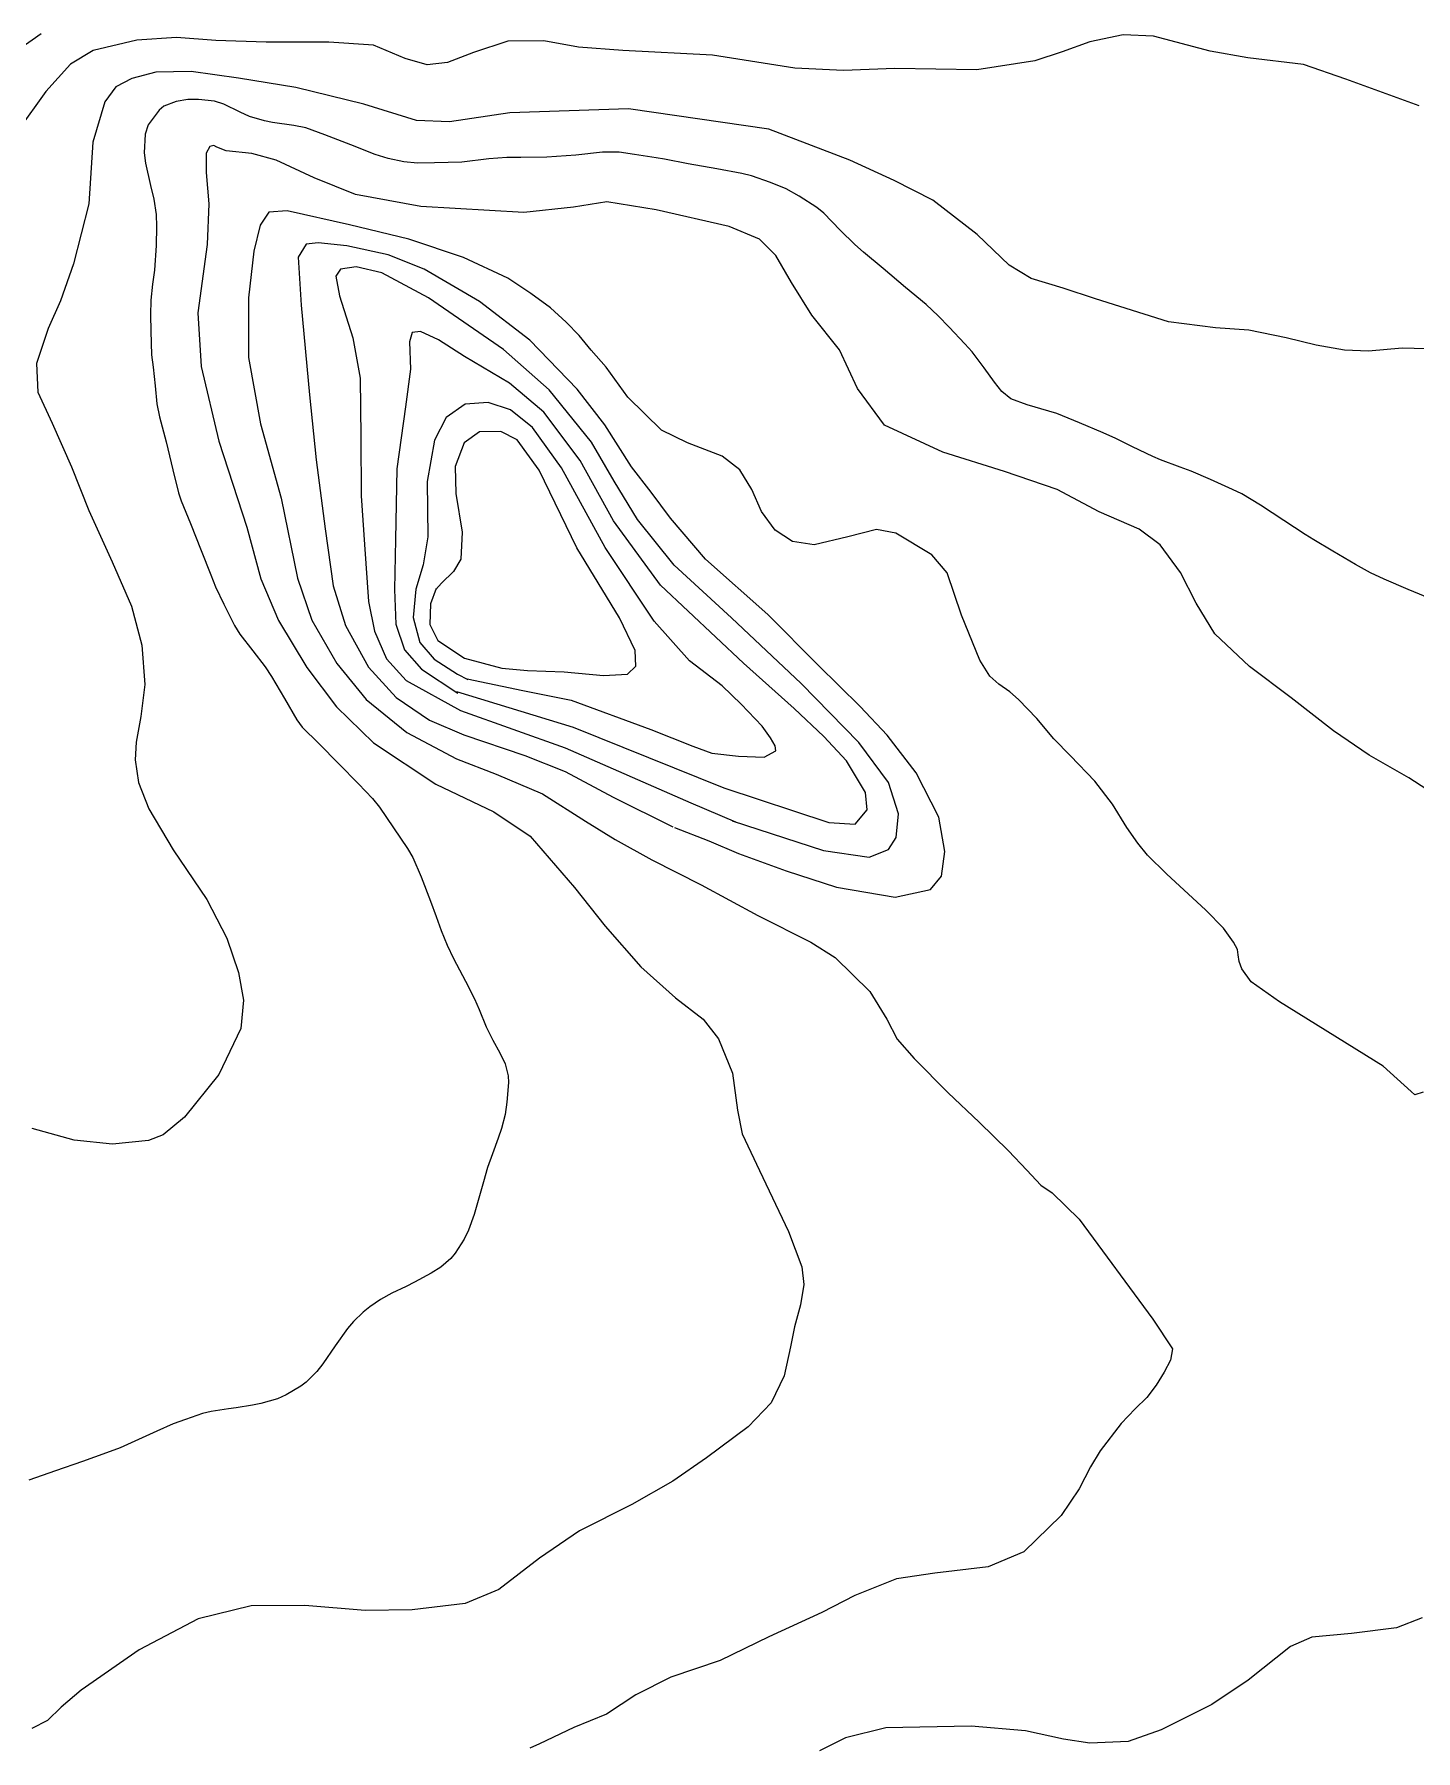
# Model space of a CAD drawing. Extents: x -717077 to -715000, y -984627 to -984000.
# Drawn here: x -715854.8 to -715612.7, y -984480.9 to -984180 of the extents above; entities that cross this region are included whole.
import ezdxf

# ---------------------------------------------------------------- set-up
doc = ezdxf.new("R2010")
doc.units = 0
doc.layers.add('contour_lines', color=1, linetype='CONTINUOUS')

msp = doc.modelspace()

# ---------------------------------------------------------------- linework, layer by layer
at = {"layer": 'contour_lines', "color": 1}
for p, q in [((-715853.61, -984179.882, 276), (-715859.523, -984184.03, 276)), ((-715836.875, -984180.962, 277), (-715844.515, -984182.808, 277)), ((-715829.903, -984180.536, 277), (-715836.875, -984180.962, 277)), ((-715822.976, -984181.03, 277), (-715829.903, -984180.536, 277)), ((-715814.179, -984181.346, 277), (-715822.976, -984181.03, 277)), ((-715803.167, -984181.353, 277), (-715814.179, -984181.346, 277)), ((-715795.347, -984181.888, 277), (-715803.167, -984181.353, 277)), ((-715789.811, -984184.207, 277), (-715795.347, -984181.888, 277)), ((-715771.841, -984181.191, 277), (-715777.815, -984183.155, 277)), ((-715765.485, -984181.081, 277), (-715771.841, -984181.191, 277)), ((-715759.407, -984182.206, 277), (-715765.485, -984181.081, 277)), ((-715751.666, -984182.822, 277), (-715759.407, -984182.206, 277)), ((-715669.797, -984181.286, 277), (-715674.626, -984183.019, 277)), ((-715663.972, -984180.049, 277), (-715669.797, -984181.286, 277)), ((-715658.618, -984180.261, 277), (-715663.972, -984180.049, 277)), ((-715648.716, -984182.922, 277), (-715658.618, -984180.261, 277)), ((-715848.466, -984185.177, 277), (-715852.816, -984190.013, 277)), ((-715844.515, -984182.808, 277), (-715848.466, -984185.177, 277)), ((-715785.971, -984185.323, 277), (-715789.811, -984184.207, 277)), ((-715782.403, -984184.909, 277), (-715785.971, -984185.323, 277)), ((-715777.815, -984183.155, 277), (-715782.403, -984184.909, 277)), ((-715735.959, -984183.621, 277), (-715751.666, -984182.822, 277)), ((-715721.52, -984185.894, 277), (-715735.959, -984183.621, 277)), ((-715679.418, -984184.585, 277), (-715689.593, -984186.175, 277)), ((-715674.626, -984183.019, 277), (-715679.418, -984184.585, 277)), ((-715642.096, -984184.114, 277), (-715648.716, -984182.922, 277)), ((-715632.351, -984185.268, 277), (-715642.096, -984184.114, 277)), ((-715624.941, -984187.802, 277), (-715632.351, -984185.268, 277)), ((-715837.713, -984187.733, 278), (-715840.521, -984189.197, 278)), ((-715833.55, -984186.608, 278), (-715837.713, -984187.733, 278)), ((-715827.342, -984186.469, 278), (-715833.55, -984186.608, 278)), ((-715819.031, -984187.639, 278), (-715827.342, -984186.469, 278)), ((-715808.994, -984189.3, 278), (-715819.031, -984187.639, 278)), ((-715713.001, -984186.314, 277), (-715721.52, -984185.894, 277)), ((-715703.947, -984185.945, 277), (-715713.001, -984186.314, 277)), ((-715689.593, -984186.175, 277), (-715703.947, -984185.945, 277)), ((-715612.072, -984192.474, 277), (-715624.941, -984187.802, 277)), ((-715852.816, -984190.013, 277), (-715857.664, -984196.776, 277)), ((-715840.521, -984189.197, 278), (-715842.478, -984191.801, 278)), ((-715829.954, -984191.758, 279), (-715832.104, -984192.547, 279)), ((-715827.892, -984191.419, 279), (-715829.954, -984191.758, 279)), ((-715826.044, -984191.38, 279), (-715827.892, -984191.419, 279)), ((-715823.262, -984191.704, 279), (-715826.044, -984191.38, 279)), ((-715821.593, -984192.224, 279), (-715823.262, -984191.704, 279)), ((-715797.082, -984192.202, 278), (-715808.994, -984189.3, 278)), ((-715842.478, -984191.801, 278), (-715844.569, -984198.869, 278)), ((-715832.925, -984193.24, 279), (-715834.844, -984195.859, 279)), ((-715832.104, -984192.547, 279), (-715832.925, -984193.24, 279)), ((-715818.76, -984193.616, 279), (-715821.593, -984192.224, 279)), ((-715817.089, -984194.379, 279), (-715818.76, -984193.616, 279)), ((-715814.502, -984195.156, 279), (-715817.089, -984194.379, 279)), ((-715787.821, -984195.066, 278), (-715797.082, -984192.202, 278)), ((-715771.481, -984193.747, 278), (-715782.064, -984195.301, 278)), ((-715750.655, -984193.056, 278), (-715771.481, -984193.747, 278)), ((-715726.053, -984196.569, 278), (-715750.655, -984193.056, 278)), ((-715835.395, -984197.487, 279), (-715835.562, -984200.757, 279)), ((-715834.844, -984195.859, 279), (-715835.395, -984197.487, 279)), ((-715813.08, -984195.405, 279), (-715814.502, -984195.156, 279)), ((-715809.334, -984195.921, 279), (-715813.08, -984195.405, 279)), ((-715807.216, -984196.386, 279), (-715809.334, -984195.921, 279)), ((-715803.896, -984197.557, 279), (-715807.216, -984196.386, 279)), ((-715799.363, -984199.367, 279), (-715803.896, -984197.557, 279)), ((-715782.064, -984195.301, 278), (-715787.821, -984195.066, 278)), ((-715711.86, -984202.031, 278), (-715726.053, -984196.569, 278)), ((-715844.569, -984198.869, 278), (-715845.294, -984209.66, 278)), ((-715835.562, -984200.757, 279), (-715835.348, -984202.576, 279)), ((-715824.071, -984199.631, 280), (-715824.702, -984200.79, 280)), ((-715823.337, -984199.432, 280), (-715824.071, -984199.631, 280)), ((-715822.814, -984199.721, 280), (-715823.337, -984199.432, 280)), ((-715821.218, -984200.398, 280), (-715822.814, -984199.721, 280)), ((-715816.717, -984200.867, 280), (-715821.218, -984200.398, 280)), ((-715795.074, -984201.012, 279), (-715799.363, -984199.367, 279)), ((-715755.196, -984200.638, 279), (-715759.881, -984201.174, 279)), ((-715752.286, -984200.608, 279), (-715755.196, -984200.638, 279)), ((-715749.591, -984201.013, 279), (-715752.286, -984200.608, 279)), ((-715835.348, -984202.576, 279), (-715834.435, -984206.444, 279)), ((-715824.702, -984200.79, 280), (-715824.701, -984204.192, 280)), ((-715812.4, -984202.034, 280), (-715816.717, -984200.867, 280)), ((-715805.782, -984205.099, 280), (-715812.4, -984202.034, 280)), ((-715792.82, -984201.753, 279), (-715795.074, -984201.012, 279)), ((-715790.028, -984202.342, 279), (-715792.82, -984201.753, 279)), ((-715787.652, -984202.528, 279), (-715790.028, -984202.342, 279)), ((-715784.652, -984202.517, 279), (-715787.652, -984202.528, 279)), ((-715779.909, -984202.352, 279), (-715784.652, -984202.517, 279)), ((-715775.133, -984201.772, 279), (-715779.909, -984202.352, 279)), ((-715771.982, -984201.565, 279), (-715775.133, -984201.772, 279)), ((-715769.546, -984201.536, 279), (-715771.982, -984201.565, 279)), ((-715764.979, -984201.476, 279), (-715769.546, -984201.536, 279)), ((-715759.881, -984201.174, 279), (-715764.979, -984201.476, 279)), ((-715745.788, -984201.604, 279), (-715749.591, -984201.013, 279)), ((-715744.369, -984201.853, 279), (-715745.788, -984201.604, 279)), ((-715740.192, -984202.64, 279), (-715744.369, -984201.853, 279)), ((-715735.185, -984203.524, 279), (-715740.192, -984202.64, 279)), ((-715730.821, -984204.339, 279), (-715735.185, -984203.524, 279)), ((-715704.074, -984205.599, 278), (-715711.86, -984202.031, 278)), ((-715834.435, -984206.444, 279), (-715833.85, -984208.877, 279)), ((-715824.701, -984204.192, 280), (-715824.208, -984209.707, 280)), ((-715798.546, -984208.04, 280), (-715805.782, -984205.099, 280)), ((-715729.093, -984204.757, 279), (-715730.821, -984204.339, 279)), ((-715725.774, -984205.961, 279), (-715729.093, -984204.757, 279)), ((-715723.042, -984207.054, 279), (-715725.774, -984205.961, 279)), ((-715697.292, -984209.047, 278), (-715704.074, -984205.599, 278)), ((-715845.294, -984209.66, 278), (-715847.966, -984220.181, 278)), ((-715833.85, -984208.877, 279), (-715833.477, -984211.575, 279)), ((-715824.208, -984209.707, 280), (-715824.541, -984216.822, 280)), ((-715787.089, -984210.156, 280), (-715798.546, -984208.04, 280)), ((-715754.489, -984209.312, 280), (-715760.334, -984210.272, 280)), ((-715745.84, -984210.718, 280), (-715754.489, -984209.312, 280)), ((-715720.727, -984208.323, 279), (-715723.042, -984207.054, 279)), ((-715717.621, -984210.319, 279), (-715720.727, -984208.323, 279)), ((-715689.56, -984215.053, 278), (-715697.292, -984209.047, 278)), ((-715833.477, -984211.575, 279), (-715833.39, -984213.658, 279)), ((-715813.739, -984211.138, 281), (-715815.219, -984213.437, 281)), ((-715810.499, -984210.908, 281), (-715813.739, -984211.138, 281)), ((-715799.586, -984213.357, 281), (-715810.499, -984210.908, 281)), ((-715769.023, -984211.218, 280), (-715787.089, -984210.156, 280)), ((-715760.334, -984210.272, 280), (-715769.023, -984211.218, 280)), ((-715733.036, -984213.644, 280), (-715745.84, -984210.718, 280)), ((-715716.431, -984211.328, 279), (-715717.621, -984210.319, 279)), ((-715713.535, -984214.315, 279), (-715716.431, -984211.328, 279)), ((-715833.39, -984213.658, 279), (-715833.482, -984216.968, 279)), ((-715815.219, -984213.437, 281), (-715816.321, -984217.981, 281)), ((-715789.199, -984215.884, 281), (-715799.586, -984213.357, 281)), ((-715727.717, -984215.875, 280), (-715733.036, -984213.644, 280)), ((-715710.998, -984216.795, 279), (-715713.535, -984214.315, 279)), ((-715683.942, -984220.411, 278), (-715689.56, -984215.053, 278)), ((-715833.482, -984216.968, 279), (-715833.75, -984221.29, 279)), ((-715824.541, -984216.822, 280), (-715826.173, -984228.784, 280)), ((-715816.321, -984217.981, 281), (-715817.29, -984226.152, 281)), ((-715807.169, -984216.756, 282), (-715808.571, -984219.048, 282)), ((-715805.049, -984216.503, 282), (-715807.169, -984216.756, 282)), ((-715800.037, -984217.032, 282), (-715805.049, -984216.503, 282)), ((-715792.787, -984218.593, 282), (-715800.037, -984217.032, 282)), ((-715786.495, -984221.128, 282), (-715792.787, -984218.593, 282)), ((-715779.616, -984219.081, 281), (-715789.199, -984215.884, 281)), ((-715724.818, -984218.743, 280), (-715727.717, -984215.875, 280)), ((-715722.074, -984223.473, 280), (-715724.818, -984218.743, 280)), ((-715709.445, -984218.154, 279), (-715710.998, -984216.795, 279)), ((-715706, -984221.023, 279), (-715709.445, -984218.154, 279)), ((-715847.966, -984220.181, 278), (-715850.218, -984226.711, 278)), ((-715833.75, -984221.29, 279), (-715834.113, -984223.775, 279)), ((-715808.571, -984219.048, 282), (-715808.027, -984227.461, 282)), ((-715801.146, -984221.162, 283), (-715801.986, -984222.333, 283)), ((-715798.4, -984220.736, 283), (-715801.146, -984221.162, 283)), ((-715793.91, -984221.788, 283), (-715798.4, -984220.736, 283)), ((-715785.71, -984226.143, 283), (-715793.91, -984221.788, 283)), ((-715776.81, -984226.82, 282), (-715786.495, -984221.128, 282)), ((-715771.825, -984222.71, 281), (-715779.616, -984219.081, 281)), ((-715702.087, -984224.339, 279), (-715706, -984221.023, 279)), ((-715680.056, -984222.772, 278), (-715683.942, -984220.411, 278)), ((-715834.113, -984223.775, 279), (-715834.389, -984226.594, 279)), ((-715801.986, -984222.333, 283), (-715801.342, -984225.839, 283)), ((-715767.761, -984225.404, 281), (-715771.825, -984222.71, 281)), ((-715718.52, -984229.176, 280), (-715722.074, -984223.473, 280)), ((-715698.509, -984227.354, 279), (-715702.087, -984224.339, 279)), ((-715674.481, -984224.472, 278), (-715680.056, -984222.772, 278)), ((-715668.771, -984226.332, 278), (-715674.481, -984224.472, 278)), ((-715850.218, -984226.711, 278), (-715852.396, -984231.514, 278)), ((-715834.389, -984226.594, 279), (-715834.442, -984229.133, 279)), ((-715817.29, -984226.152, 281), (-715817.258, -984236.603, 281)), ((-715808.027, -984227.461, 282), (-715806.582, -984243.173, 282)), ((-715801.342, -984225.839, 283), (-715799, -984233.158, 283)), ((-715772.597, -984235.22, 283), (-715785.71, -984226.143, 283)), ((-715767.98, -984233.556, 282), (-715776.81, -984226.82, 282)), ((-715764.314, -984227.935, 281), (-715767.761, -984225.404, 281)), ((-715696.398, -984229.302, 279), (-715698.509, -984227.354, 279)), ((-715656.024, -984230.382, 278), (-715668.771, -984226.332, 278)), ((-715834.442, -984229.133, 279), (-715834.41, -984232.022, 279)), ((-715826.173, -984228.784, 280), (-715825.595, -984238.193, 280)), ((-715761.618, -984230.404, 281), (-715764.314, -984227.935, 281)), ((-715759.318, -984232.776, 281), (-715761.618, -984230.404, 281)), ((-715713.681, -984235.299, 280), (-715718.52, -984229.176, 280)), ((-715694.457, -984231.328, 279), (-715696.398, -984229.302, 279)), ((-715647.764, -984231.443, 278), (-715656.024, -984230.382, 278)), ((-715852.396, -984231.514, 278), (-715854.446, -984237.671, 278)), ((-715834.41, -984232.022, 279), (-715834.263, -984236.161, 279)), ((-715799, -984233.158, 283), (-715797.692, -984240.215, 283)), ((-715788.582, -984232.214, 284), (-715789.066, -984233.884, 284)), ((-715789.066, -984233.884, 284), (-715788.877, -984238.685, 284)), ((-715787.132, -984232.087, 284), (-715788.582, -984232.214, 284)), ((-715783.954, -984233.545, 284), (-715787.132, -984232.087, 284)), ((-715779.431, -984236.426, 284), (-715783.954, -984233.545, 284)), ((-715759.636, -984242.189, 282), (-715767.98, -984233.556, 282)), ((-715757.223, -984235.34, 281), (-715759.318, -984232.776, 281)), ((-715691.724, -984234.2, 279), (-715694.457, -984231.328, 279)), ((-715641.896, -984231.851, 278), (-715647.764, -984231.443, 278)), ((-715635.348, -984233.19, 278), (-715641.896, -984231.851, 278)), ((-715630.132, -984234.449, 278), (-715635.348, -984233.19, 278)), ((-715834.263, -984236.161, 279), (-715834.017, -984238.319, 279)), ((-715817.258, -984236.603, 281), (-715815.173, -984248.268, 281)), ((-715771.53, -984241.137, 284), (-715779.431, -984236.426, 284)), ((-715764.56, -984242.29, 283), (-715772.597, -984235.22, 283)), ((-715754.592, -984238.338, 281), (-715757.223, -984235.34, 281)), ((-715710.548, -984242.049, 280), (-715713.681, -984235.299, 280)), ((-715690.447, -984235.623, 279), (-715691.724, -984234.2, 279)), ((-715688.298, -984238.412, 279), (-715690.447, -984235.623, 279)), ((-715625.173, -984235.33, 278), (-715630.132, -984234.449, 278)), ((-715620.958, -984235.506, 278), (-715625.173, -984235.33, 278)), ((-715615.061, -984234.978, 278), (-715620.958, -984235.506, 278)), ((-715610.848, -984235.098, 278), (-715615.061, -984234.978, 278)), ((-715854.446, -984237.671, 278), (-715854.218, -984242.685, 278)), ((-715834.017, -984238.319, 279), (-715833.633, -984241.611, 279)), ((-715825.595, -984238.193, 280), (-715822.471, -984251.269, 280)), ((-715788.877, -984238.685, 284), (-715789.756, -984245.259, 284)), ((-715750.792, -984243.563, 281), (-715754.592, -984238.338, 281)), ((-715686.518, -984240.944, 279), (-715688.298, -984238.412, 279)), ((-715854.218, -984242.685, 278), (-715851.714, -984248.104, 278)), ((-715833.633, -984241.611, 279), (-715833.329, -984244.772, 279)), ((-715797.692, -984240.215, 283), (-715797.569, -984250.564, 283)), ((-715765.504, -984246.229, 284), (-715771.53, -984241.137, 284)), ((-715757.145, -984251.467, 283), (-715764.56, -984242.29, 283)), ((-715754.803, -984248.422, 282), (-715759.636, -984242.189, 282)), ((-715705.8, -984248.472, 280), (-715710.548, -984242.049, 280)), ((-715685.24, -984242.581, 279), (-715686.518, -984240.944, 279)), ((-715683.656, -984243.84, 279), (-715685.24, -984242.581, 279)), ((-715833.329, -984244.772, 279), (-715832.854, -984246.996, 279)), ((-715806.582, -984243.173, 282), (-715805.413, -984254.543, 282)), ((-715789.756, -984245.259, 284), (-715791.298, -984256.144, 284)), ((-715779.305, -984244.796, 285), (-715782.619, -984247.124, 285)), ((-715775.253, -984244.534, 285), (-715779.305, -984244.796, 285)), ((-715771.378, -984245.805, 285), (-715775.253, -984244.534, 285)), ((-715767.476, -984248.903, 285), (-715771.378, -984245.805, 285)), ((-715744.907, -984249.336, 281), (-715750.792, -984243.563, 281)), ((-715680.768, -984244.927, 279), (-715683.656, -984243.84, 279)), ((-715676.953, -984246.002, 279), (-715680.768, -984244.927, 279)), ((-715851.714, -984248.104, 278), (-715848.289, -984255.801, 278)), ((-715832.854, -984246.996, 279), (-715831.74, -984251.414, 279)), ((-715815.173, -984248.268, 281), (-715811.564, -984261.273, 281)), ((-715782.619, -984247.124, 285), (-715784.698, -984251.091, 285)), ((-715762.404, -984255.978, 285), (-715767.476, -984248.903, 285)), ((-715759.133, -984254.688, 284), (-715765.504, -984246.229, 284)), ((-715750.136, -984255.792, 282), (-715754.803, -984248.422, 282)), ((-715695.56, -984253.215, 280), (-715705.8, -984248.472, 280)), ((-715675.572, -984246.461, 279), (-715676.953, -984246.002, 279)), ((-715671.625, -984248.084, 279), (-715675.572, -984246.461, 279)), ((-715667.433, -984249.822, 279), (-715671.625, -984248.084, 279)), ((-715831.74, -984251.414, 279), (-715830.554, -984256.33, 279)), ((-715822.471, -984251.269, 280), (-715817.552, -984266.369, 280)), ((-715797.569, -984250.564, 283), (-715797.507, -984260.846, 283)), ((-715784.698, -984251.091, 285), (-715785.966, -984258.343, 285)), ((-715779.499, -984251.598, 286), (-715781.03, -984255.754, 286)), ((-715776.809, -984249.667, 286), (-715779.499, -984251.598, 286)), ((-715773.037, -984249.62, 286), (-715776.809, -984249.667, 286)), ((-715770.185, -984251.076, 286), (-715773.037, -984249.62, 286)), ((-715766.346, -984256.371, 286), (-715770.185, -984251.076, 286)), ((-715753.19, -984258.307, 283), (-715757.145, -984251.467, 283)), ((-715740.335, -984251.58, 281), (-715744.907, -984249.336, 281)), ((-715734.217, -984253.913, 281), (-715740.335, -984251.58, 281)), ((-715665.247, -984250.797, 279), (-715667.433, -984249.822, 279)), ((-715662.291, -984252.256, 279), (-715665.247, -984250.797, 279)), ((-715805.413, -984254.543, 282), (-715803.831, -984266.651, 282)), ((-715753.298, -984265.283, 284), (-715759.133, -984254.688, 284)), ((-715731.136, -984256.308, 281), (-715734.217, -984253.913, 281)), ((-715684.75, -984256.599, 280), (-715695.56, -984253.215, 280)), ((-715658.729, -984254.005, 279), (-715662.291, -984252.256, 279)), ((-715657.384, -984254.58, 279), (-715658.729, -984254.005, 279)), ((-715653.943, -984255.856, 279), (-715657.384, -984254.58, 279)), ((-715848.289, -984255.801, 278), (-715845.268, -984263.458, 278)), ((-715830.554, -984256.33, 279), (-715829.532, -984260.343, 279)), ((-715791.298, -984256.144, 284), (-715791.523, -984268.547, 284)), ((-715781.03, -984255.754, 286), (-715780.958, -984260.46, 286)), ((-715759.729, -984270.011, 286), (-715766.346, -984256.371, 286)), ((-715754.749, -984269.953, 285), (-715762.404, -984255.978, 285)), ((-715746.698, -984260.244, 282), (-715750.136, -984255.792, 282)), ((-715729.071, -984259.785, 281), (-715731.136, -984256.308, 281)), ((-715675.51, -984259.78, 280), (-715684.75, -984256.599, 280)), ((-715652.05, -984256.572, 279), (-715653.943, -984255.856, 279)), ((-715648.66, -984258.034, 279), (-715652.05, -984256.572, 279)), ((-715829.532, -984260.343, 279), (-715829.06, -984261.748, 279)), ((-715797.507, -984260.846, 283), (-715796.96, -984269.389, 283)), ((-715785.966, -984258.343, 285), (-715785.816, -984268.032, 285)), ((-715780.958, -984260.46, 286), (-715779.813, -984267.235, 286)), ((-715749.107, -984265.005, 283), (-715753.19, -984258.307, 283)), ((-715743.319, -984264.812, 282), (-715746.698, -984260.244, 282)), ((-715727.326, -984263.642, 281), (-715729.071, -984259.785, 281)), ((-715668.179, -984263.662, 280), (-715675.51, -984259.78, 280)), ((-715644.783, -984259.734, 279), (-715648.66, -984258.034, 279)), ((-715643.147, -984260.54, 279), (-715644.783, -984259.734, 279)), ((-715639.896, -984262.515, 279), (-715643.147, -984260.54, 279)), ((-715845.268, -984263.458, 278), (-715841.153, -984272.431, 278)), ((-715829.06, -984261.748, 279), (-715827.455, -984265.741, 279)), ((-715811.564, -984261.273, 281), (-715808.701, -984275.283, 281)), ((-715724.981, -984266.899, 281), (-715727.326, -984263.642, 281)), ((-715661.131, -984266.726, 280), (-715668.179, -984263.662, 280)), ((-715635.768, -984265.201, 279), (-715639.896, -984262.515, 279)), ((-715827.455, -984265.741, 279), (-715825.562, -984270.474, 279)), ((-715817.552, -984266.369, 280), (-715815.091, -984275.402, 280)), ((-715803.831, -984266.651, 282), (-715802.455, -984276.641, 282)), ((-715745.054, -984276.534, 284), (-715753.298, -984265.283, 284)), ((-715742.676, -984273.019, 283), (-715749.107, -984265.005, 283)), ((-715737.189, -984271.972, 282), (-715743.319, -984264.812, 282)), ((-715721.931, -984268.861, 281), (-715724.981, -984266.899, 281)), ((-715707.209, -984266.77, 281), (-715712.217, -984268.062, 281)), ((-715703.824, -984267.413, 281), (-715707.209, -984266.77, 281)), ((-715657.445, -984269.476, 280), (-715661.131, -984266.726, 280)), ((-715632.066, -984267.635, 279), (-715635.768, -984265.201, 279)), ((-715796.96, -984269.389, 283), (-715796.234, -984279.388, 283)), ((-715791.523, -984268.547, 284), (-715791.705, -984277.285, 284)), ((-715785.816, -984268.032, 285), (-715786.662, -984272.944, 285)), ((-715779.813, -984267.235, 286), (-715780.052, -984271.994, 286)), ((-715746.146, -984282.851, 285), (-715754.749, -984269.953, 285)), ((-715718.103, -984269.436, 281), (-715721.931, -984268.861, 281)), ((-715712.217, -984268.062, 281), (-715718.103, -984269.436, 281)), ((-715697.473, -984271.208, 281), (-715703.824, -984267.413, 281)), ((-715653.915, -984274.315, 280), (-715657.445, -984269.476, 280)), ((-715630.498, -984268.612, 279), (-715632.066, -984267.635, 279)), ((-715627.217, -984270.558, 279), (-715630.498, -984268.612, 279)), ((-715841.153, -984272.431, 278), (-715837.812, -984280.191, 278)), ((-715825.562, -984270.474, 279), (-715823.894, -984274.696, 279)), ((-715786.662, -984272.944, 285), (-715787.961, -984277.207, 285)), ((-715780.052, -984271.994, 286), (-715781.345, -984274.113, 286)), ((-715752.26, -984282.257, 286), (-715759.729, -984270.011, 286)), ((-715726.238, -984281.678, 282), (-715737.189, -984271.972, 282)), ((-715694.827, -984274.388, 281), (-715697.473, -984271.208, 281)), ((-715623.246, -984272.899, 279), (-715627.217, -984270.558, 279)), ((-715620.602, -984274.35, 279), (-715623.246, -984272.899, 279)), ((-715823.894, -984274.696, 279), (-715823.054, -984276.823, 279)), ((-715815.091, -984275.402, 280), (-715812.006, -984282.738, 280)), ((-715808.701, -984275.283, 281), (-715806.184, -984282.694, 281)), ((-715781.345, -984274.113, 286), (-715783.425, -984276.168, 286)), ((-715732.626, -984282.278, 283), (-715742.676, -984273.019, 283)), ((-715692.303, -984281.797, 281), (-715694.827, -984274.388, 281)), ((-715651.15, -984279.703, 280), (-715653.915, -984274.315, 280)), ((-715618.204, -984275.477, 279), (-715620.602, -984274.35, 279)), ((-715614.016, -984277.269, 279), (-715618.204, -984275.477, 279)), ((-715823.054, -984276.823, 279), (-715821.631, -984279.879, 279)), ((-715802.455, -984276.641, 282), (-715800.277, -984283.599, 282)), ((-715791.705, -984277.285, 284), (-715791.431, -984283.351, 284)), ((-715787.961, -984277.207, 285), (-715788.383, -984282.214, 285)), ((-715784.402, -984277.134, 286), (-715785.38, -984279.817, 286)), ((-715783.425, -984276.168, 286), (-715784.423, -984277.301, 286)), ((-715730.487, -984290.208, 284), (-715745.054, -984276.534, 284)), ((-715609.338, -984279.195, 279), (-715614.016, -984277.269, 279)), ((-715837.812, -984280.191, 278), (-715835.975, -984287.076, 278)), ((-715821.631, -984279.879, 279), (-715819.756, -984283.596, 279)), ((-715796.234, -984279.388, 283), (-715795.175, -984284.623, 283)), ((-715785.38, -984279.817, 286), (-715785.508, -984283.414, 286)), ((-715717.398, -984290.554, 282), (-715726.238, -984281.678, 282)), ((-715689.086, -984289.661, 281), (-715692.303, -984281.797, 281)), ((-715647.879, -984285.053, 280), (-715651.15, -984279.703, 280)), ((-715819.756, -984283.596, 279), (-715818.793, -984285.139, 279)), ((-715812.006, -984282.738, 280), (-715807.045, -984290.991, 280)), ((-715806.184, -984282.694, 281), (-715801.776, -984290.248, 281)), ((-715800.277, -984283.599, 282), (-715796.227, -984290.884, 282)), ((-715795.175, -984284.623, 283), (-715793.061, -984289.428, 283)), ((-715791.431, -984283.351, 284), (-715789.943, -984287.879, 284)), ((-715788.383, -984282.214, 285), (-715787.217, -984286.594, 285)), ((-715785.508, -984283.414, 286), (-715784.093, -984286.227, 286)), ((-715749.509, -984287.998, 286), (-715752.26, -984282.257, 286)), ((-715739.977, -984289.775, 285), (-715746.146, -984282.851, 285)), ((-715720.37, -984293.789, 283), (-715732.626, -984282.278, 283)), ((-715835.975, -984287.076, 278), (-715835.471, -984293.961, 278)), ((-715818.793, -984285.139, 279), (-715816.515, -984288.043, 279)), ((-715816.515, -984288.043, 279), (-715814.351, -984290.839, 279)), ((-715789.943, -984287.879, 284), (-715786.964, -984291.25, 284)), ((-715787.217, -984286.594, 285), (-715784.751, -984289.519, 285)), ((-715784.093, -984286.227, 286), (-715779.395, -984289.354, 286)), ((-715749.357, -984290.733, 286), (-715749.509, -984287.998, 286)), ((-715641.816, -984290.807, 280), (-715647.879, -984285.053, 280)), ((-715814.351, -984290.839, 279), (-715813.225, -984292.569, 279)), ((-715807.045, -984290.991, 280), (-715801.854, -984297.885, 280)), ((-715801.776, -984290.248, 281), (-715796.656, -984296.587, 281)), ((-715796.227, -984290.884, 282), (-715791.393, -984296.218, 282)), ((-715793.061, -984289.428, 283), (-715789.666, -984293.244, 283)), ((-715784.751, -984289.519, 285), (-715780.666, -984292.154, 285)), ((-715779.395, -984289.354, 286), (-715772.855, -984291.073, 286)), ((-715750.815, -984292.136, 286), (-715749.357, -984290.733, 286)), ((-715734.248, -984294.186, 285), (-715739.977, -984289.775, 285)), ((-715721.617, -984298.145, 284), (-715730.487, -984290.208, 284)), ((-715710.063, -984297.801, 282), (-715717.398, -984290.554, 282)), ((-715687.328, -984292.462, 281), (-715689.086, -984289.661, 281)), ((-715634.505, -984296.272, 280), (-715641.816, -984290.807, 280)), ((-715835.471, -984293.961, 278), (-715836.134, -984299.57, 278)), ((-715813.225, -984292.569, 279), (-715810.957, -984296.394, 279)), ((-715789.666, -984293.244, 283), (-715780.127, -984298.53, 283)), ((-715786.964, -984291.25, 284), (-715780.592, -984295.49, 284)), ((-715780.666, -984292.154, 285), (-715778.85, -984293.067, 285)), ((-715778.944, -984292.943, 285), (-715769.206, -984295.014, 285)), ((-715772.855, -984291.073, 286), (-715768.358, -984291.5, 286)), ((-715768.358, -984291.5, 286), (-715761.966, -984291.697, 286)), ((-715761.966, -984291.697, 286), (-715755.065, -984292.392, 286)), ((-715755.065, -984292.392, 286), (-715750.815, -984292.136, 286)), ((-715710.275, -984304.122, 283), (-715720.37, -984293.789, 283)), ((-715685.756, -984293.866, 281), (-715687.328, -984292.462, 281)), ((-715683.831, -984295.251, 281), (-715685.756, -984293.866, 281)), ((-715810.957, -984296.394, 279), (-715808.812, -984300.166, 279)), ((-715796.656, -984296.587, 281), (-715789.528, -984302.355, 281)), ((-715791.393, -984296.218, 282), (-715785.539, -984300.181, 282)), ((-715780.824, -984295.168, 284), (-715760.365, -984301.418, 284)), ((-715769.206, -984295.014, 285), (-715760.706, -984296.722, 285)), ((-715760.706, -984296.722, 285), (-715746.746, -984301.84, 285)), ((-715730.887, -984297.389, 285), (-715734.248, -984294.186, 285)), ((-715682.302, -984296.549, 281), (-715683.831, -984295.251, 281)), ((-715679.064, -984299.913, 281), (-715682.302, -984296.549, 281)), ((-715627.104, -984302.061, 280), (-715634.505, -984296.272, 280)), ((-715836.134, -984299.57, 278), (-715836.979, -984304.046, 278)), ((-715801.854, -984297.885, 280), (-715795.362, -984304.166, 280)), ((-715780.127, -984298.53, 283), (-715761.756, -984305.074, 283)), ((-715727.226, -984301.248, 285), (-715730.887, -984297.389, 285)), ((-715716.419, -984303.039, 284), (-715721.617, -984298.145, 284)), ((-715705.306, -984302.837, 282), (-715710.063, -984297.801, 282)), ((-715676.075, -984303.466, 281), (-715679.064, -984299.913, 281)), ((-715808.812, -984300.166, 279), (-715807.888, -984301.408, 279)), ((-715807.888, -984301.408, 279), (-715804.965, -984304.305, 279)), ((-715789.528, -984302.355, 281), (-715780.787, -984306.965, 281)), ((-715785.539, -984300.181, 282), (-715779.502, -984302.772, 282)), ((-715779.502, -984302.772, 282), (-715768.85, -984306.368, 282)), ((-715760.365, -984301.418, 284), (-715733.961, -984312.076, 284)), ((-715746.746, -984301.84, 285), (-715739.373, -984304.765, 285)), ((-715725.766, -984303.294, 285), (-715727.226, -984301.248, 285)), ((-715712.456, -984307.325, 284), (-715716.419, -984303.039, 284)), ((-715700.217, -984309.415, 282), (-715705.306, -984302.837, 282)), ((-715620.845, -984306.306, 280), (-715627.104, -984302.061, 280)), ((-715836.979, -984304.046, 278), (-715837.162, -984307.136, 278)), ((-715804.965, -984304.305, 279), (-715801.415, -984307.838, 279)), ((-715795.362, -984304.166, 280), (-715784.425, -984311.443, 280)), ((-715761.756, -984305.074, 283), (-715739.76, -984314.677, 283)), ((-715739.373, -984304.765, 285), (-715736.052, -984305.994, 285)), ((-715736.052, -984305.994, 285), (-715731.381, -984306.526, 285)), ((-715726.909, -984306.683, 285), (-715724.838, -984305.599, 285)), ((-715724.963, -984304.677, 285), (-715725.766, -984303.294, 285)), ((-715724.838, -984305.599, 285), (-715724.963, -984304.677, 285)), ((-715705.063, -984311.138, 283), (-715710.275, -984304.122, 283)), ((-715673.165, -984306.451, 281), (-715676.075, -984303.466, 281)), ((-715837.162, -984307.136, 278), (-715836.549, -984311.137, 278)), ((-715801.415, -984307.838, 279), (-715798.006, -984311.384, 279)), ((-715780.787, -984306.965, 281), (-715773.861, -984309.678, 281)), ((-715768.85, -984306.368, 282), (-715761.784, -984309.191, 282)), ((-715731.381, -984306.526, 285), (-715726.909, -984306.683, 285)), ((-715709.091, -984312.889, 284), (-715712.456, -984307.325, 284)), ((-715668.894, -984310.89, 281), (-715673.165, -984306.451, 281)), ((-715613.869, -984310.286, 280), (-715620.845, -984306.306, 280)), ((-715836.549, -984311.137, 278), (-715834.74, -984315.72, 278)), ((-715798.006, -984311.384, 279), (-715795.53, -984313.921, 279)), ((-715784.425, -984311.443, 280), (-715774.276, -984316.276, 280)), ((-715773.861, -984309.678, 281), (-715765.765, -984313.122, 281)), ((-715761.784, -984309.191, 282), (-715753.325, -984313.703, 282)), ((-715733.961, -984312.076, 284), (-715715.554, -984318.153, 284)), ((-715703.359, -984316.595, 283), (-715705.063, -984311.138, 283)), ((-715696.291, -984317.188, 282), (-715700.217, -984309.415, 282)), ((-715665.806, -984314.931, 281), (-715668.894, -984310.89, 281)), ((-715608.578, -984313.776, 280), (-715613.869, -984310.286, 280)), ((-715795.53, -984313.921, 279), (-715794.332, -984315.46, 279)), ((-715765.765, -984313.122, 281), (-715758.198, -984317.92, 281)), ((-715753.325, -984313.703, 282), (-715742.87, -984318.917, 282)), ((-715739.76, -984314.677, 283), (-715731.91, -984318.039, 283)), ((-715708.842, -984315.9, 284), (-715709.091, -984312.889, 284)), ((-715663.314, -984319.039, 281), (-715665.806, -984314.931, 281)), ((-715834.74, -984315.72, 278), (-715830.455, -984322.941, 278)), ((-715794.332, -984315.46, 279), (-715791.861, -984319.081, 279)), ((-715774.276, -984316.276, 280), (-715767.912, -984320.509, 280)), ((-715758.198, -984317.92, 281), (-715753.014, -984321.095, 281)), ((-715732.469, -984317.843, 283), (-715716.466, -984323.062, 283)), ((-715710.932, -984318.442, 284), (-715708.842, -984315.9, 284)), ((-715703.725, -984320.751, 283), (-715703.359, -984316.595, 283)), ((-715695.229, -984323.197, 282), (-715696.291, -984317.188, 282)), ((-715791.861, -984319.081, 279), (-715789.421, -984322.684, 279)), ((-715767.912, -984320.509, 280), (-715760.127, -984329.514, 280)), ((-715753.014, -984321.095, 281), (-715746.586, -984324.713, 281)), ((-715742.609, -984318.997, 282), (-715736.568, -984321.371, 282)), ((-715715.554, -984318.153, 284), (-715710.932, -984318.442, 284)), ((-715705.098, -984322.894, 283), (-715703.725, -984320.751, 283)), ((-715661.363, -984321.778, 281), (-715663.314, -984319.039, 281)), ((-715830.455, -984322.941, 278), (-715824.563, -984331.645, 278)), ((-715789.421, -984322.684, 279), (-715788.455, -984324.302, 279)), ((-715736.568, -984321.371, 282), (-715731.402, -984323.559, 282)), ((-715731.402, -984323.559, 282), (-715723.022, -984326.589, 282)), ((-715716.466, -984323.062, 283), (-715708.468, -984324.203, 283)), ((-715708.468, -984324.203, 283), (-715705.098, -984322.894, 283)), ((-715695.786, -984327.526, 282), (-715695.229, -984323.197, 282)), ((-715659.655, -984323.852, 281), (-715661.363, -984321.778, 281)), ((-715656.374, -984327.156, 281), (-715659.655, -984323.852, 281)), ((-715788.455, -984324.302, 279), (-715786.987, -984327.661, 279)), ((-715746.586, -984324.713, 281), (-715737.944, -984329.054, 281)), ((-715723.022, -984326.589, 282), (-715714.199, -984329.486, 282)), ((-715649.448, -984333.512, 281), (-715656.374, -984327.156, 281)), ((-715786.987, -984327.661, 279), (-715785.359, -984331.94, 279)), ((-715760.127, -984329.514, 280), (-715754.74, -984336.329, 280)), ((-715737.944, -984329.054, 281), (-715727.983, -984334.447, 281)), ((-715714.199, -984329.486, 282), (-715703.905, -984331.255, 282)), ((-715703.905, -984331.255, 282), (-715697.707, -984329.88, 282)), ((-715697.707, -984329.88, 282), (-715695.786, -984327.526, 282)), ((-715824.563, -984331.645, 278), (-715821.066, -984338.415, 278)), ((-715785.359, -984331.94, 279), (-715784.373, -984334.621, 279)), ((-715784.373, -984334.621, 279), (-715783.48, -984337.044, 279)), ((-715727.983, -984334.447, 281), (-715718.695, -984339.142, 281)), ((-715646.338, -984336.657, 281), (-715649.448, -984333.512, 281)), ((-715821.066, -984338.415, 278), (-715819.022, -984344.447, 278)), ((-715783.48, -984337.044, 279), (-715782.448, -984339.625, 279)), ((-715754.74, -984336.329, 280), (-715748.525, -984343.466, 280)), ((-715718.695, -984339.142, 281), (-715714.432, -984341.81, 281)), ((-715644.613, -984339.104, 281), (-715646.338, -984336.657, 281)), ((-715643.926, -984340.419, 281), (-715644.613, -984339.104, 281)), ((-715782.448, -984339.625, 279), (-715781.315, -984341.979, 279)), ((-715781.315, -984341.979, 279), (-715779.259, -984345.944, 279)), ((-715714.432, -984341.81, 281), (-715708.367, -984347.758, 281)), ((-715643.8, -984341.345, 281), (-715643.926, -984340.419, 281)), ((-715643.586, -984342.526, 281), (-715643.8, -984341.345, 281)), ((-715819.022, -984344.447, 278), (-715818.145, -984349.292, 278)), ((-715748.525, -984343.466, 280), (-715742.42, -984348.849, 280)), ((-715643.148, -984343.782, 281), (-715643.586, -984342.526, 281)), ((-715641.528, -984346.075, 281), (-715643.148, -984343.782, 281)), ((-715779.259, -984345.944, 279), (-715777.684, -984349.077, 279)), ((-715708.367, -984347.758, 281), (-715705.385, -984352.59, 281)), ((-715636.52, -984349.603, 281), (-715641.528, -984346.075, 281)), ((-715818.145, -984349.292, 278), (-715818.618, -984354.272, 278)), ((-715777.684, -984349.077, 279), (-715776.858, -984350.919, 279)), ((-715776.858, -984350.919, 279), (-715775.589, -984353.94, 279)), ((-715742.42, -984348.849, 280), (-715737.599, -984352.628, 280)), ((-715618.392, -984360.835, 281), (-715636.52, -984349.603, 281)), ((-715775.589, -984353.94, 279), (-715775.162, -984354.908, 279)), ((-715737.599, -984352.628, 280), (-715734.88, -984356.07, 280)), ((-715705.385, -984352.59, 281), (-715703.553, -984356.118, 281)), ((-715818.618, -984354.272, 278), (-715822.47, -984362.333, 278)), ((-715775.162, -984354.908, 279), (-715774.469, -984356.276, 279)), ((-715774.469, -984356.276, 279), (-715773.222, -984358.507, 279)), ((-715734.88, -984356.07, 280), (-715732.416, -984362.068, 280)), ((-715703.553, -984356.118, 281), (-715700.572, -984359.509, 281)), ((-715773.222, -984358.507, 279), (-715772.299, -984360.471, 279)), ((-715700.572, -984359.509, 281), (-715694.614, -984365.517, 281)), ((-715822.47, -984362.333, 278), (-715828.487, -984369.773, 278)), ((-715772.299, -984360.471, 279), (-715771.763, -984362.547, 279)), ((-715771.763, -984362.547, 279), (-715771.716, -984363.726, 279)), ((-715732.416, -984362.068, 280), (-715731.549, -984368.595, 280)), ((-715613.456, -984365.272, 281), (-715618.392, -984360.835, 281)), ((-715771.716, -984363.726, 279), (-715771.972, -984367.146, 279)), ((-715694.614, -984365.517, 281), (-715689.196, -984370.679, 281)), ((-715612.793, -984365.875, 281), (-715613.456, -984365.272, 281)), ((-715611.342, -984365.391, 281), (-715612.793, -984365.875, 281)), ((-715771.972, -984367.146, 279), (-715772.312, -984369.324, 279)), ((-715731.549, -984368.595, 280), (-715730.756, -984372.739, 280)), ((-715847.81, -984373.827, 278), (-715855.199, -984371.771, 278)), ((-715828.487, -984369.773, 278), (-715832.235, -984372.91, 278)), ((-715772.953, -984371.768, 279), (-715773.506, -984373.507, 279)), ((-715772.312, -984369.324, 279), (-715772.953, -984371.768, 279)), ((-715689.196, -984370.679, 281), (-715684.039, -984375.682, 281)), ((-715841.091, -984374.549, 278), (-715847.81, -984373.827, 278)), ((-715834.808, -984373.862, 278), (-715841.091, -984374.549, 278)), ((-715832.235, -984372.91, 278), (-715834.808, -984373.862, 278)), ((-715773.506, -984373.507, 279), (-715774.48, -984376.205, 279)), ((-715730.756, -984372.739, 280), (-715727.724, -984379.134, 280)), ((-715774.48, -984376.205, 279), (-715775.356, -984378.602, 279)), ((-715684.039, -984375.682, 281), (-715680.81, -984379.059, 281)), ((-715776.111, -984381.123, 279), (-715777.135, -984384.801, 279)), ((-715775.356, -984378.602, 279), (-715776.111, -984381.123, 279)), ((-715727.724, -984379.134, 280), (-715722.635, -984389.848, 280)), ((-715680.81, -984379.059, 281), (-715678.354, -984381.702, 281)), ((-715678.354, -984381.702, 281), (-715676.385, -984383.037, 281)), ((-715676.385, -984383.037, 281), (-715671.642, -984387.69, 281)), ((-715777.715, -984386.852, 279), (-715778.686, -984389.614, 279)), ((-715777.135, -984384.801, 279), (-715777.715, -984386.852, 279)), ((-715778.686, -984389.614, 279), (-715779.456, -984391.188, 279)), ((-715722.635, -984389.848, 280), (-715720.269, -984396.022, 280)), ((-715671.642, -984387.69, 281), (-715658.75, -984405.214, 281)), ((-715779.456, -984391.188, 279), (-715781.042, -984393.666, 279)), ((-715783.546, -984396.096, 279), (-715785.233, -984397.159, 279)), ((-715781.78, -984394.558, 279), (-715783.546, -984396.096, 279)), ((-715781.042, -984393.666, 279), (-715781.78, -984394.558, 279)), ((-715720.269, -984396.022, 280), (-715719.928, -984399.143, 280)), ((-715788.189, -984398.746, 279), (-715789.663, -984399.463, 279)), ((-715785.233, -984397.159, 279), (-715788.189, -984398.746, 279)), ((-715719.928, -984399.143, 280), (-715720.537, -984402.721, 280)), ((-715794.133, -984401.769, 279), (-715795.983, -984403.063, 279)), ((-715792.146, -984400.664, 279), (-715794.133, -984401.769, 279)), ((-715789.663, -984399.463, 279), (-715792.146, -984400.664, 279)), ((-715797.177, -984404.007, 279), (-715798.866, -984405.594, 279)), ((-715795.983, -984403.063, 279), (-715797.177, -984404.007, 279)), ((-715720.537, -984402.721, 280), (-715721.535, -984406.57, 280)), ((-715658.75, -984405.214, 281), (-715655.298, -984410.404, 281)), ((-715799.934, -984406.868, 279), (-715802.07, -984409.884, 279)), ((-715798.866, -984405.594, 279), (-715799.934, -984406.868, 279)), ((-715721.535, -984406.57, 280), (-715722.246, -984410.076, 280)), ((-715802.07, -984409.884, 279), (-715804.244, -984413.048, 279)), ((-715722.246, -984410.076, 280), (-715723.378, -984415.164, 280)), ((-715655.298, -984410.404, 281), (-715655.663, -984412.42, 281)), ((-715805.309, -984414.38, 279), (-715807.156, -984416.232, 279)), ((-715804.244, -984413.048, 279), (-715805.309, -984414.38, 279)), ((-715655.663, -984412.42, 281), (-715656.761, -984414.487, 281)), ((-715808.083, -984416.935, 279), (-715810.686, -984418.502, 279)), ((-715807.156, -984416.232, 279), (-715808.083, -984416.935, 279)), ((-715723.378, -984415.164, 280), (-715725.67, -984419.859, 280)), ((-715658.167, -984416.798, 281), (-715659.776, -984418.922, 281)), ((-715656.761, -984414.487, 281), (-715658.167, -984416.798, 281)), ((-715816.565, -984420.301, 279), (-715819.429, -984420.731, 279)), ((-715815.129, -984420.013, 279), (-715816.565, -984420.301, 279)), ((-715812.206, -984419.153, 279), (-715815.129, -984420.013, 279)), ((-715810.686, -984418.502, 279), (-715812.206, -984419.153, 279)), ((-715725.67, -984419.859, 280), (-715729.693, -984424.109, 280)), ((-715659.776, -984418.922, 281), (-715661.818, -984420.916, 281)), ((-715828.351, -984422.775, 279), (-715830.466, -984423.587, 279)), ((-715825.334, -984421.733, 279), (-715828.351, -984422.775, 279)), ((-715823.842, -984421.393, 279), (-715825.334, -984421.733, 279)), ((-715820.755, -984420.92, 279), (-715823.842, -984421.393, 279)), ((-715819.429, -984420.731, 279), (-715820.755, -984420.92, 279)), ((-715661.818, -984420.916, 281), (-715664.286, -984423.528, 281)), ((-715833.353, -984424.855, 279), (-715837.206, -984426.602, 279)), ((-715830.466, -984423.587, 279), (-715833.353, -984424.855, 279)), ((-715729.693, -984424.109, 280), (-715737.007, -984429.54, 280)), ((-715664.286, -984423.528, 281), (-715668.009, -984428.3, 281)), ((-715842.194, -984428.669, 279), (-715846.384, -984430.157, 279)), ((-715839.803, -984427.746, 279), (-715842.194, -984428.669, 279)), ((-715837.206, -984426.602, 279), (-715839.803, -984427.746, 279)), ((-715668.009, -984428.3, 281), (-715669.692, -984431.075, 281)), ((-715851.126, -984431.795, 279), (-715855.815, -984433.446, 279)), ((-715846.384, -984430.157, 279), (-715851.126, -984431.795, 279)), ((-715737.007, -984429.54, 280), (-715742.868, -984433.604, 280)), ((-715669.692, -984431.075, 281), (-715671.674, -984434.956, 281)), ((-715742.868, -984433.604, 280), (-715750.107, -984437.674, 280)), ((-715671.674, -984434.956, 281), (-715674.841, -984439.626, 281)), ((-715750.107, -984437.674, 280), (-715759.253, -984442.32, 280)), ((-715674.841, -984439.626, 281), (-715681.364, -984446.007, 281)), ((-715759.253, -984442.32, 280), (-715766.257, -984447.118, 280)), ((-715766.257, -984447.118, 280), (-715773.372, -984452.615, 280)), ((-715681.364, -984446.007, 281), (-715687.585, -984448.629, 281)), ((-715696.954, -984449.734, 281), (-715703.686, -984450.76, 281)), ((-715687.585, -984448.629, 281), (-715696.954, -984449.734, 281)), ((-715773.372, -984452.615, 280), (-715779.304, -984455.083, 280)), ((-715703.686, -984450.76, 281), (-715710.984, -984453.65, 281)), ((-715816.835, -984455.473, 280), (-715826.101, -984457.728, 280)), ((-715807.413, -984455.393, 280), (-715816.835, -984455.473, 280)), ((-715796.852, -984456.304, 280), (-715807.413, -984455.393, 280)), ((-715788.591, -984456.166, 280), (-715796.852, -984456.304, 280)), ((-715779.304, -984455.083, 280), (-715788.591, -984456.166, 280)), ((-715710.984, -984453.65, 281), (-715716.798, -984456.615, 281)), ((-715826.101, -984457.728, 280), (-715836.455, -984463.202, 280)), ((-715716.798, -984456.615, 281), (-715726.035, -984460.913, 281)), ((-715616.053, -984459.337, 282), (-715623.907, -984460.321, 282)), ((-715611.507, -984457.556, 282), (-715616.053, -984459.337, 282)), ((-715726.035, -984460.913, 281), (-715734.574, -984465.021, 281)), ((-715630.872, -984460.938, 282), (-715634.601, -984462.61, 282)), ((-715623.907, -984460.321, 282), (-715630.872, -984460.938, 282)), ((-715836.455, -984463.202, 280), (-715846.591, -984470.22, 280)), ((-715734.574, -984465.021, 281), (-715743.236, -984467.994, 281)), ((-715634.601, -984462.61, 282), (-715642.03, -984468.505, 282)), ((-715743.236, -984467.994, 281), (-715749.407, -984471.038, 281)), ((-715642.03, -984468.505, 282), (-715648.382, -984472.736, 282)), ((-715846.591, -984470.22, 280), (-715850.146, -984473.239, 280)), ((-715749.407, -984471.038, 281), (-715754.512, -984474.428, 281)), ((-715850.146, -984473.239, 280), (-715852.505, -984475.585, 280)), ((-715754.512, -984474.428, 281), (-715760.256, -984476.813, 281)), ((-715648.382, -984472.736, 282), (-715657.271, -984477.177, 282)), ((-715852.505, -984475.585, 280), (-715855.274, -984476.973, 280)), ((-715760.256, -984476.813, 281), (-715766.294, -984479.647, 281)), ((-715705.527, -984476.857, 282), (-715712.621, -984478.601, 282)), ((-715690.615, -984476.577, 282), (-715705.527, -984476.857, 282)), ((-715681.053, -984477.404, 282), (-715690.615, -984476.577, 282)), ((-715674.398, -984478.847, 282), (-715681.053, -984477.404, 282)), ((-715657.271, -984477.177, 282), (-715663.05, -984479.264, 282)), ((-715766.294, -984479.647, 281), (-715767.971, -984480.394, 281)), ((-715712.621, -984478.601, 282), (-715717.18, -984480.856, 282)), ((-715669.82, -984479.558, 282), (-715674.398, -984478.847, 282)), ((-715663.05, -984479.264, 282), (-715669.82, -984479.558, 282))]:
    msp.add_line(p, q, dxfattribs=at)

doc.saveas('drawing.dxf')
